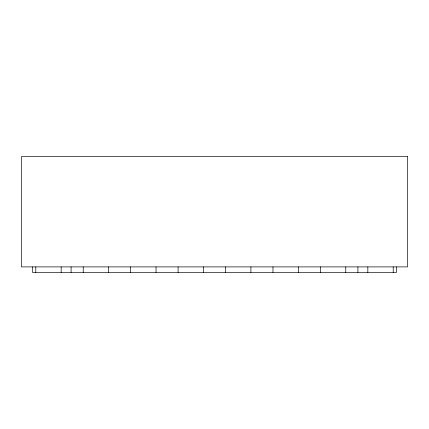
<?xml version="1.0" encoding="UTF-8"?>
<svg xmlns="http://www.w3.org/2000/svg" width="429" height="429" viewBox="0 0 429 429"><rect width="100%" height="100%" fill="white"/><g stroke="black" fill="none" stroke-linecap="round" stroke-linejoin="round"><path stroke-width="0.64" d="M396.519 266.897L396.519 272.415L32.481 272.415L32.481 266.897M393.211 266.897L393.211 272.415M367.835 266.897L367.835 272.415M357.909 266.897L357.909 272.415M345.774 266.897L345.774 272.415M320.404 266.897L320.404 272.415M298.337 266.897L298.337 272.415M272.967 266.897L272.967 272.415M250.906 266.897L250.906 272.415M225.531 266.897L225.531 272.415M203.469 266.897L203.469 272.415M178.094 266.897L178.094 272.415M156.033 266.897L156.033 272.415M130.663 266.897L130.663 272.415M108.596 266.897L108.596 272.415M83.226 266.897L83.226 272.415M71.091 266.897L71.091 272.415M61.165 266.897L61.165 272.415M35.789 266.897L35.789 272.415M407.55 156.585L21.45 156.585L21.45 266.897L407.55 266.897L407.55 156.585"/></g></svg>
